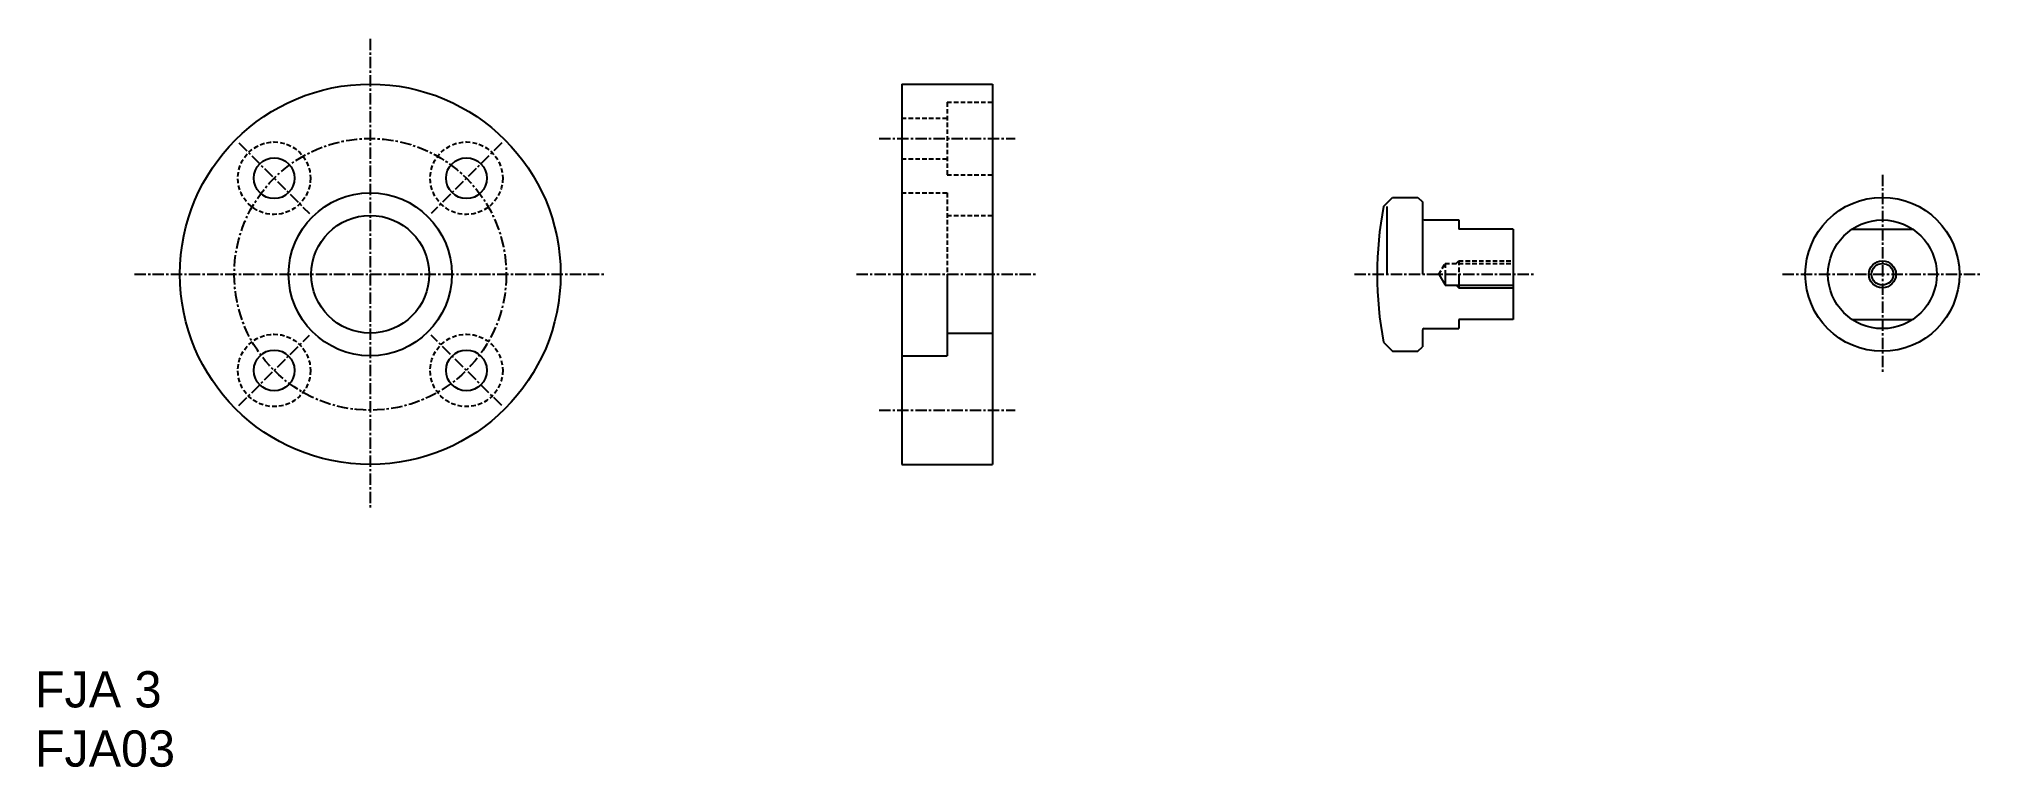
# Model space of a CAD drawing. Extents: x 0 to 215, y 0 to 80.
import ezdxf

# ---------------------------------------------------------------- set-up
doc = ezdxf.new("R2010")
doc.units = 0
doc.linetypes.add('CENTER', pattern=[2, 1.25, -0.25, 0.25, -0.25])
doc.linetypes.add('DASHED', pattern=[0.75, 0.5, -0.25])
doc.layers.get('0').update_dxf_attribs({"linetype": 'CONTINUOUS'})
doc.layers.add('CENTER', color=1, linetype='CENTER')

msp = doc.modelspace()

# ---------------------------------------------------------------- linework, layer by layer
at = {"color": 7, "linetype": 'CONTINUOUS'}
for p, q in [((95.62, 75.36), (95.62, 33.36)), ((95.62, 75.36), (105.62, 75.36)), ((105.62, 75.36), (105.62, 33.36)), ((148.76, 61.86), (149.76, 62.86)), ((149.76, 62.86), (152.55, 62.86)), ((152.55, 62.86), (153.05, 62.36)), ((153.05, 62.36), (153.05, 54.36)), ((149.17, 54.36), (149.17, 61.86)), ((153.25, 60.36), (157.05, 60.36)), ((157.05, 60.36), (157.05, 59.36)), ((163.05, 59.36), (157.05, 59.36)), ((163.05, 59.36), (163.05, 49.36)), ((200.47, 59.36), (207.1, 59.36)), ((100.62, 54.36), (100.62, 45.36)), ((154.86, 54.36), (155.55, 53.16)), ((155.55, 54.36), (155.55, 53.16)), ((157.05, 54.36), (157.05, 52.86)), ((155.55, 53.16), (163.05, 53.16)), ((163.05, 49.36), (157.05, 49.36)), ((157.05, 49.36), (157.05, 48.36)), ((200.47, 49.36), (207.1, 49.36)), ((100.62, 47.86), (105.62, 47.86)), ((153.05, 48.16), (153.05, 46.36)), ((153.25, 48.36), (157.05, 48.36)), ((95.62, 45.36), (100.62, 45.36)), ((148.76, 46.86), (149.76, 45.86)), ((149.76, 45.86), (152.55, 45.86)), ((152.55, 45.86), (153.05, 46.36)), ((95.62, 33.36), (105.62, 33.36))]:
    msp.add_line(p, q, dxfattribs=at)
at = {"color": 3, "linetype": 'DASHED'}
for p, q in [((100.62, 73.36), (105.62, 73.36)), ((100.62, 73.36), (100.62, 65.36)), ((95.62, 71.61), (100.62, 71.61)), ((95.62, 67.11), (100.62, 67.11)), ((100.62, 65.36), (105.62, 65.36)), ((95.62, 63.36), (100.62, 63.36)), ((100.62, 63.36), (100.62, 52.86)), ((100.62, 60.86), (105.62, 60.86)), ((156.75, 55.56), (157.05, 55.86)), ((157.05, 55.86), (163.05, 55.86)), ((157.05, 55.86), (157.05, 54.36)), ((154.86, 54.36), (155.55, 55.56)), ((155.55, 55.56), (163.05, 55.56)), ((155.55, 55.56), (155.55, 54.36))]:
    msp.add_line(p, q, dxfattribs=at)
for p, q in [((95.62, 64.86), (95.62, 64.86)), ((95.62, 54.36), (95.62, 54.36)), ((203.78, 54.36), (203.78, 54.36)), ((203.78, 54.36), (203.78, 54.36)), ((163.05, 52.36), (163.05, 52.36))]:
    msp.add_line(p, q)
at = {"color": 3, "linetype": 'CONTINUOUS'}
for p, q in [((156.75, 53.16), (157.05, 52.86)), ((157.05, 52.86), (163.05, 52.86))]:
    msp.add_line(p, q, dxfattribs=at)
at = {"color": 7, "linetype": 'CONTINUOUS'}
for centre, radius in [((36.99, 54.36), 21), ((26.39, 64.97), 2.25), ((47.6, 64.97), 2.25), ((36.99, 54.36), 9), ((203.78, 54.36), 8.5), ((36.99, 54.36), 6.5), ((203.78, 54.36), 6), ((203.78, 54.36), 1.2), ((26.39, 43.75), 2.25), ((47.6, 43.75), 2.25)]:
    msp.add_circle(centre, radius, dxfattribs=at)
at = {"color": 3, "linetype": 'DASHED'}
for centre in [(26.39, 64.97), (47.6, 64.97), (26.39, 43.75), (47.6, 43.75)]:
    msp.add_circle(centre, 4, dxfattribs=at)
at = {"color": 3, "linetype": 'CONTINUOUS'}
msp.add_circle((203.78, 54.36), 1.5, dxfattribs=at)
at = {"color": 7, "linetype": 'CONTINUOUS'}
for centre, radius, start, end in [((188.05, 54.36), 40, 169.1931, 190.8069), ((153.25, 60.56), 0.2, 180, 270), ((153.25, 48.16), 0.2, 90.0002, 180)]:
    msp.add_arc(centre, radius, start, end, dxfattribs=at)
at = {"layer": 'CENTER', "color": 1, "linetype": 'CENTER'}
for p, q in [((36.99, 80.36), (36.99, 28.36)), ((22.5, 68.86), (30.28, 61.08)), ((51.49, 68.86), (43.71, 61.08)), ((93.12, 69.36), (108.12, 69.36)), ((203.78, 65.36), (203.78, 43.36)), ((10.99, 54.36), (62.99, 54.36)), ((90.62, 54.36), (110.62, 54.36)), ((145.55, 54.36), (165.55, 54.36)), ((192.78, 54.36), (214.78, 54.36)), ((22.5, 39.87), (30.28, 47.64)), ((51.49, 39.87), (43.71, 47.64)), ((93.12, 39.36), (108.12, 39.36))]:
    msp.add_line(p, q, dxfattribs=at)
msp.add_circle((36.99, 54.36), 15, dxfattribs=at)

# ---------------------------------------------------------------- texts
at = {"color": 7, "linetype": 'CONTINUOUS'}
for s, p in [('FJA 3', (0, 6.54)), ('FJA03', (0, 0))]:
    msp.add_text(s, height=4, dxfattribs=at).set_placement(p)

doc.saveas('drawing.dxf')
